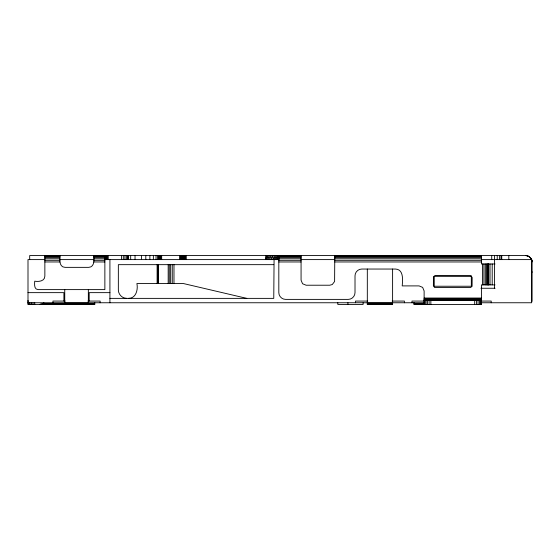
<?xml version="1.0" encoding="UTF-8"?>
<svg xmlns="http://www.w3.org/2000/svg" width="560" height="560" viewBox="0 0 560 560"><rect width="100%" height="100%" fill="white"/><g stroke="black" fill="none" stroke-linecap="round" stroke-linejoin="round"><path stroke-width="0.84" d="M109.921 298.375L273.763 298.375L274.106 255.556L275.408 259.602L275.653 255.556L276.822 259.602L276.969 255.556L277.907 259.602L277.977 255.556L278.586 259.602L278.607 255.556L278.817 259.602L104.867 259.602M43.855 302.764L42.665 303.674L39.802 304.444M128.464 298.375C136.052 298.431 138.201 289.611 136.892 283.542L183.414 283.542L246.792 298.375M532 301.406L532 261.961C532.07 258.552 529.025 255.493 525.595 255.556L29.687 255.556L29.687 259.602M44.856 255.78L60.025 255.78M93.737 255.78L104.867 255.78M278.817 255.78L301.07 255.78M334.782 255.78L481.432 255.78M44.856 256.417L60.025 256.417M93.737 256.417L104.867 256.417M278.817 256.417L301.07 256.417M334.782 256.417L481.432 256.417M44.856 257.432L60.025 257.432M93.737 257.432L104.867 257.432M278.817 257.432L301.07 257.432M334.782 257.432L481.432 257.432M44.856 258.762L60.025 258.762M93.737 258.762L104.867 258.762M278.817 258.762L301.07 258.762M334.782 258.762L481.432 258.762M44.856 259.602L28 259.602L28 304.444L94.752 304.444L94.752 302.568M60.025 259.602L93.737 259.602M301.07 259.602L334.782 259.602M481.229 259.602L531.664 259.602L531.664 302.757L481.306 302.757M44.856 260.309L60.025 260.309M93.737 260.309L104.867 260.309M278.817 260.309L301.07 260.309M334.782 260.309L481.432 260.309M44.856 261.961L60.025 261.961M93.737 261.961L104.867 261.961M278.817 261.961L301.07 261.961M334.782 261.961L481.432 261.961M495.033 263.984L481.432 263.984L481.432 255.556M273.763 264.663L118.349 264.663L118.349 289.947C118.321 294.455 122.269 298.403 126.777 298.375M495.033 284.886L481.432 284.886L481.432 304.444L414.008 304.444L414.008 302.568M480.935 288.26L495.082 288.26M28 292.642L63.903 292.642L63.903 301.07M109.921 292.642L89.187 292.642L89.187 301.07M424.123 298.039L481.432 298.039M424.123 298.648L481.432 298.648M424.123 299.215L481.432 299.215M424.123 299.705L481.432 299.705M424.123 300.083L481.432 300.083M424.123 300.314L481.432 300.314M28 300.398L28.231 304.444M424.123 300.398L481.432 300.398M65.184 301.07L52.948 301.07L52.948 302.757M87.906 301.07L100.142 301.07L100.142 302.757M367.738 301.07L355.516 301.07L355.516 302.757M392.175 301.07L404.397 301.07L404.397 302.757M424.172 301.07L411.985 301.07L411.985 302.757M481.628 301.07L491.211 301.07L491.211 302.757M28 302.757L424.172 302.757M64.743 303.191L88.347 303.191M367.318 303.191L392.602 303.191M42.651 303.583L94.752 303.583M367.318 303.597L392.602 303.597M414.008 303.583L424.382 303.583M64.743 303.947L88.347 303.947M367.318 303.947L392.602 303.947M40.047 304.22L94.752 304.22M367.318 304.213L392.602 304.213M414.008 304.22L424.382 304.22M367.318 269.045L367.318 304.444L392.602 304.381L392.602 269.045M367.318 304.444L392.602 304.444M525.595 255.556C528.752 255.57 531.636 258.118 531.965 261.268M527.254 255.78C529.984 256.522 531.986 259.133 532 261.961M273.763 259.602L272.433 255.556L271.803 259.602L270.732 255.556L269.871 259.602L269.122 255.556L268.121 259.602L267.701 255.556L266.714 259.602L266.553 255.556L265.762 259.602L265.762 255.556M531.587 259.707L531.783 260.309L531.629 259.812M531.664 259.91L531.846 260.582M531.888 271.544L532 272.412M508.809 255.556L508.809 259.602M501.746 255.556L501.746 259.602M500.955 255.556L500.955 259.602M499.408 255.556L499.408 259.602M497.224 255.556L497.224 259.602M494.592 255.556L494.578 288.26M492.205 263.984L492.205 284.886M491.722 255.556L491.722 259.602M490.021 263.984L490.021 284.886M488.642 263.984L488.642 284.886M488.173 263.984L488.173 284.886M487.977 263.984L487.977 284.886M487.403 263.984L487.403 284.886M486.493 263.984L486.493 284.886M485.31 263.984L485.31 284.886M483.924 263.984L483.924 284.886M482.44 263.984L482.44 284.886M481.201 300.398L481.201 304.444M480.529 300.398L480.529 304.444M479.458 300.398L479.458 304.444M478.058 300.398L478.058 304.444M476.434 300.398L476.434 304.444M474.691 300.398L474.691 304.444M430.864 300.398L430.864 304.444M429.121 300.398L429.121 304.444M427.49 300.398L427.49 304.444M426.097 300.398L426.097 304.444M425.026 300.398L425.026 304.444M424.347 300.398L424.347 304.444M424.123 304.444L424.123 290.955L422.639 287.378L419.062 285.901L402.206 285.901C402.64 280.252 403.928 269.346 395.465 269.045L361.753 269.045C358.141 269.024 354.984 272.174 355.012 275.786L355.012 292.642C355.033 296.254 351.876 299.404 348.271 299.383L285.565 299.383C281.953 299.404 278.796 296.254 278.817 292.642L278.817 255.556M363.104 302.757L363.104 304.444L337.82 304.444L337.82 302.736M347.928 302.736L347.928 304.444M334.782 255.556L334.607 281.477L332.255 284.55L329.728 285.222L306.124 285.222L302.554 283.745L301.07 280.168L301.07 255.556M186.277 255.556L186.277 259.602M185.409 255.556L185.409 259.602M184.597 255.556L184.597 259.602M183.897 255.556L183.897 259.602M183.358 255.556L183.358 259.602M183.022 255.556L183.022 259.602M182.91 255.556L182.91 259.602M182.791 255.556L182.791 259.602M182.455 255.556L182.455 259.602M181.923 255.556L181.923 259.602M181.223 255.556L181.223 259.602M180.411 255.556L180.411 259.602M179.536 255.556L179.536 259.602M173.978 264.663L173.978 283.542M172.256 264.663L172.256 283.542M170.646 264.663L170.646 283.542M169.26 264.663L169.26 283.542M168.182 264.663L168.182 283.542M161.672 255.556L161.672 259.602M160.797 255.556L160.797 259.602M159.985 255.556L159.985 259.602M159.285 255.556L159.285 259.602M158.753 255.556L158.753 259.602M158.564 264.663L158.564 283.542M158.41 255.556L158.41 259.602M158.298 255.556L158.298 259.602M158.298 264.663L158.298 283.542M157.948 264.663L157.948 283.542M157.724 255.556L157.724 259.602M157.549 264.663L157.549 283.542M157.115 264.663L157.115 283.542M156.037 255.556L156.037 259.602M153.363 255.556L153.363 259.602M149.87 255.556L149.87 259.602M145.803 255.556L145.803 259.602M141.442 255.556L141.442 259.602M135.037 255.556L135.037 259.602M130.676 255.556L130.676 259.602M128.296 255.556L128.296 259.602M128.065 255.556L128.065 259.602M127.393 255.556L127.393 259.602M126.322 255.556L126.322 259.602M124.922 255.556L124.922 259.602M123.298 255.556L123.298 259.602M121.555 255.556L121.555 259.602M109.921 259.602L109.921 302.757M108.234 255.556L108.234 259.602M107.366 255.556L107.366 259.602M106.547 255.556L106.547 259.602M105.854 255.556L105.854 259.602M105.315 255.556L105.315 259.602M104.979 255.556L104.979 259.602M104.867 255.556L104.867 289.611L38.115 289.611C33.88 289.457 34.531 284.004 34.741 281.183C38.591 281.904 44.835 281.274 44.856 276.122L44.856 255.556M94.521 302.82L94.521 304.444M93.737 255.556C94.227 259.665 94.64 267.211 88.683 267.358L65.086 267.358C59.122 267.211 59.542 259.665 60.025 255.556M88.347 289.611L88.347 304.444L64.743 304.381L64.743 289.611M34.741 302.82L34.741 304.444M32.998 302.82L32.998 304.444M31.374 302.82L31.374 304.444M29.974 302.82L29.974 304.444M28.903 302.82L28.903 304.444M433.447 277.032L433.391 285.901L434.644 287.525L470.477 287.588L472.101 286.335L472.164 277.473L470.911 275.842L435.078 275.786L433.447 277.032M471.317 276.122L434.231 276.122L434.231 286.237L471.317 286.237L471.317 276.122"/></g></svg>
